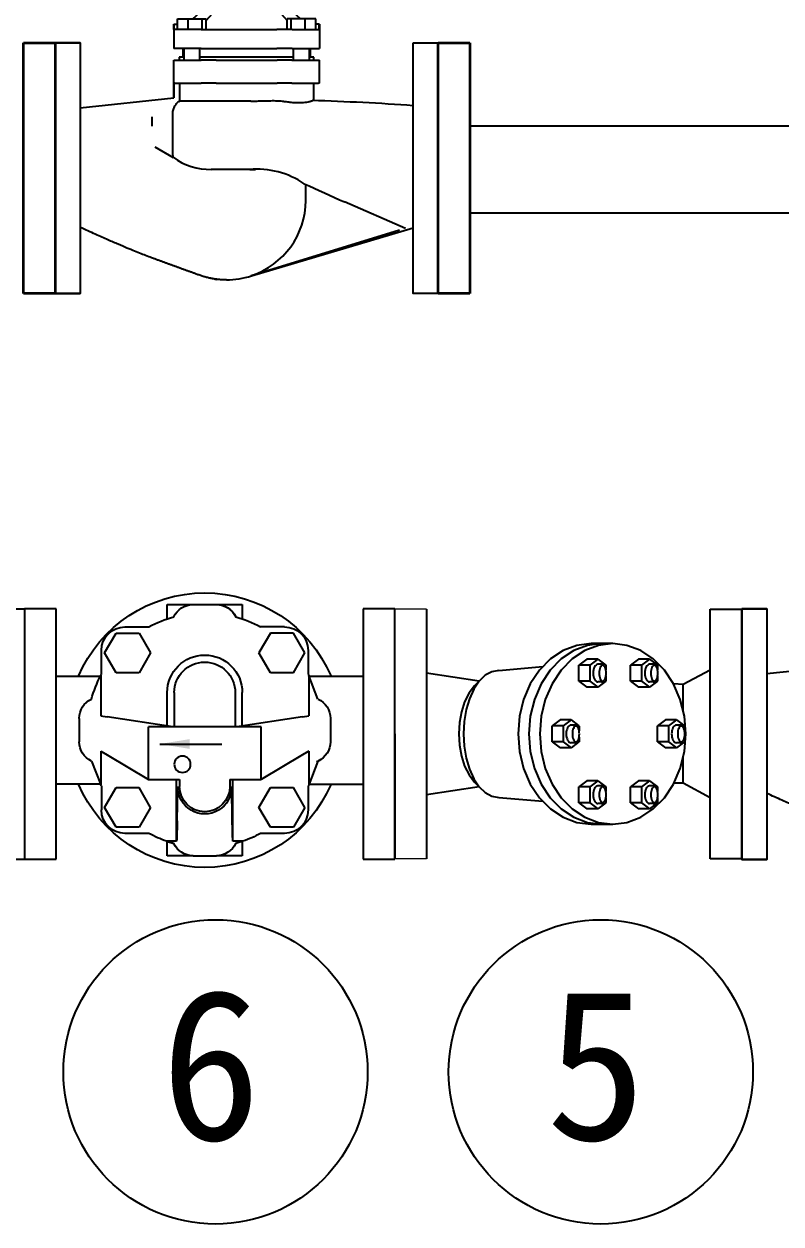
# Model space of a CAD drawing. Extents: x -681219 to -550379, y -242630 to -158199.
# Drawn here: x -664666 to -663780, y -172988 to -171582 of the extents above; entities that cross this region are included whole.
import ezdxf
from ezdxf.enums import TextEntityAlignment as Align

# ---------------------------------------------------------------- set-up
doc = ezdxf.new("R2010")
doc.units = 0
doc.header["$LTSCALE"] = 1000
doc.layers.get('0').update_dxf_attribs({"linetype": 'CONTINUOUS'})
doc.layers.add('______', color=7, linetype='CONTINUOUS')
for name, color, linetype, lineweight in [('DIM', 7, 'CONTINUOUS', 18), ('DIＭ', 7, 'CONTINUOUS', 15), ('STEAM-VIS35', 3, 'CONTINUOUS', 35)]:
    doc.layers.add(name, color=color, linetype=linetype, lineweight=lineweight)
doc.dimstyles.new('ISO-25', dxfattribs={"dimtxt": 2.5, "dimasz": 2.5, "dimexe": 1.25, "dimexo": 0.625, "dimtad": 1, "dimtxsty": 'Standard', "dimcen": 2.5, "dimadec": 0, "dimazin": 0, "dimtfac": 1, "dimtmove": 0, "dimatfit": 3, "dimfxl": 0, "dimarcsym": 0})

# ---------------------------------------------------------------- blocks, each defined once
blk = doc.blocks.new('A$C05D83735')
at = {"color": 7}
for p, q in [((0, 0.14), (0, 138.72)), ((17.56, 138.72), (17.56, 97.43)), ((175.08, 0.02), (175.08, 138.72)), ((175.08, 138.72), (192.64, 138.72)), ((192.64, 97.31), (192.64, 138.72)), ((192.64, 138.72), (192.64, 97.31)), ((93.38, 115.82), (86.37, 111.18)), ((99.4, 115.82), (92.39, 111.18)), ((100.99, 118.67), (93.38, 115.82)), ((105.42, 115.82), (98.41, 111.18)), ((107.01, 118.67), (99.4, 115.82)), ((108.91, 119.64), (100.99, 118.67)), ((113.03, 118.67), (105.42, 115.82)), ((114.93, 119.64), (107.01, 118.67)), ((120.94, 119.64), (108.91, 119.64)), ((120.94, 119.64), (113.03, 118.67)), ((128.86, 118.67), (120.94, 119.64)), ((136.47, 115.82), (128.86, 118.67)), ((143.48, 111.18), (136.47, 115.82)), ((57.65, 104.75), (82.14, 106.9)), ((86.37, 111.18), (80.22, 104.95)), ((92.39, 111.18), (86.24, 104.95)), ((98.41, 111.18), (92.26, 104.95)), ((106.58, 111.08), (102.17, 107.69)), ((102.17, 98.86), (102.17, 107.69)), ((108.26, 107.69), (102.17, 107.69)), ((112.68, 111.08), (106.58, 111.08)), ((112.68, 111.08), (108.26, 107.69)), ((108.26, 107.69), (108.26, 98.86)), ((110.78, 106.73), (110.45, 105.99)), ((111.19, 107.33), (110.78, 106.73)), ((111.65, 107.78), (111.19, 107.33)), ((112.15, 108.06), (111.65, 107.78)), ((112.68, 108.16), (112.15, 108.06)), ((112.68, 111.08), (117.09, 107.69)), ((114.63, 108.16), (112.68, 108.16)), ((114.27, 106.93), (113.98, 106.38)), ((114.61, 107.33), (114.27, 106.93)), ((114.98, 107.58), (114.61, 107.33)), ((115.15, 108.06), (114.63, 108.16)), ((115.36, 107.67), (114.98, 107.58)), ((115.65, 107.78), (115.15, 108.06)), ((115.74, 107.58), (115.36, 107.67)), ((116.12, 107.33), (115.65, 107.78)), ((116.1, 107.33), (115.74, 107.58)), ((116.44, 106.93), (116.1, 107.33)), ((116.17, 107.26), (116.12, 107.33)), ((116.74, 106.38), (116.44, 106.93)), ((117.14, 107.61), (117.09, 107.69)), ((117.14, 107.61), (117.14, 105.06)), ((135.31, 111.08), (130.89, 107.69)), ((136.99, 107.69), (130.89, 107.69)), ((130.89, 98.86), (130.89, 107.69)), ((141.4, 111.08), (135.31, 111.08)), ((141.4, 111.08), (136.99, 107.69)), ((136.99, 107.69), (136.99, 98.86)), ((139.51, 106.73), (139.17, 105.99)), ((139.91, 107.33), (139.51, 106.73)), ((140.38, 107.78), (139.91, 107.33)), ((140.88, 108.06), (140.38, 107.78)), ((141.4, 108.16), (140.88, 108.06)), ((141.4, 111.08), (145.82, 107.69)), ((143.36, 108.16), (141.4, 108.16)), ((143, 106.93), (142.71, 106.38)), ((143.34, 107.33), (143, 106.93)), ((143.71, 107.58), (143.34, 107.33)), ((143.88, 108.06), (143.36, 108.16)), ((149.63, 104.95), (143.48, 111.18)), ((144.09, 107.67), (143.71, 107.58)), ((144.38, 107.78), (143.88, 108.06)), ((144.47, 107.58), (144.09, 107.67)), ((144.85, 107.33), (144.38, 107.78)), ((144.83, 107.33), (144.47, 107.58)), ((145.17, 106.93), (144.83, 107.33)), ((144.9, 107.26), (144.85, 107.33)), ((145.47, 106.38), (145.17, 106.93)), ((145.87, 107.61), (145.82, 107.69)), ((145.87, 107.61), (145.87, 105.06)), ((46.81, 98.81), (17.56, 103.28)), ((50.18, 102.07), (46.81, 98.81)), ((53.84, 104.08), (50.18, 102.07)), ((50.18, 102.07), (50.18, 102.07)), ((57.65, 104.75), (53.84, 104.08)), ((80.22, 104.95), (75.18, 97.35)), ((86.24, 104.95), (81.2, 97.35)), ((92.26, 104.95), (87.22, 97.35)), ((110.05, 104.23), (109.99, 103.28)), ((109.99, 103.28), (110.05, 102.33)), ((110.2, 105.15), (110.05, 104.23)), ((110.05, 102.33), (110.2, 101.41)), ((110.45, 105.99), (110.2, 105.15)), ((110.2, 101.41), (110.45, 100.57)), ((110.45, 100.57), (110.78, 99.83)), ((113.45, 104.14), (113.41, 103.28)), ((113.41, 103.28), (113.45, 102.42)), ((113.56, 104.96), (113.45, 104.14)), ((113.45, 102.42), (113.56, 101.6)), ((113.74, 105.72), (113.56, 104.96)), ((113.56, 101.6), (113.74, 100.84)), ((113.98, 106.38), (113.74, 105.72)), ((113.74, 100.84), (113.98, 100.18)), ((113.98, 100.18), (114.27, 99.63)), ((116.44, 99.63), (116.74, 100.18)), ((116.98, 105.72), (116.74, 106.38)), ((116.74, 100.18), (116.98, 100.84)), ((117.16, 104.96), (116.98, 105.72)), ((116.98, 100.84), (117.16, 101.6)), ((117.1, 101.41), (117.1, 101.41)), ((117.14, 101.5), (117.14, 98.94)), ((117.27, 104.14), (117.16, 104.96)), ((117.16, 101.6), (117.27, 102.42)), ((117.31, 103.28), (117.27, 104.14)), ((117.27, 102.42), (117.31, 103.28)), ((138.77, 104.23), (138.72, 103.28)), ((138.72, 103.28), (138.77, 102.33)), ((138.93, 105.15), (138.77, 104.23)), ((138.77, 102.33), (138.93, 101.41)), ((139.17, 105.99), (138.93, 105.15)), ((138.93, 101.41), (139.17, 100.57)), ((139.17, 100.57), (139.51, 99.83)), ((142.17, 104.14), (142.14, 103.28)), ((142.14, 103.28), (142.17, 102.42)), ((142.28, 104.96), (142.17, 104.14)), ((142.17, 102.42), (142.28, 101.6)), ((142.47, 105.72), (142.28, 104.96)), ((142.28, 101.6), (142.47, 100.84)), ((142.71, 106.38), (142.47, 105.72)), ((142.47, 100.84), (142.71, 100.18)), ((142.71, 100.18), (143, 99.63)), ((145.17, 99.63), (145.47, 100.18)), ((145.71, 105.72), (145.47, 106.38)), ((145.47, 100.18), (145.71, 100.84)), ((145.89, 104.96), (145.71, 105.72)), ((145.71, 100.84), (145.89, 101.6)), ((145.83, 101.41), (145.83, 101.41)), ((145.87, 101.5), (145.87, 98.94)), ((146, 104.14), (145.89, 104.96)), ((145.89, 101.6), (146, 102.42)), ((146.04, 103.28), (146, 104.14)), ((146, 102.42), (146.04, 103.28)), ((154.67, 97.35), (149.63, 104.95)), ((175.08, 104.99), (160, 96.9)), ((17.56, 97.43), (17.56, 0.02)), ((17.56, 97.43), (17.56, 0.02)), ((44.09, 96.25), (41.13, 92.25)), ((43.85, 94.43), (41.43, 89.08)), ((46.81, 98.81), (43.85, 94.43)), ((44.09, 96.25), (46.81, 98.81)), ((75.18, 97.35), (71.43, 88.68)), ((81.2, 97.35), (77.45, 88.68)), ((87.22, 97.35), (83.47, 88.68)), ((102.17, 98.86), (106.58, 95.48)), ((108.26, 98.86), (102.17, 98.86)), ((112.68, 95.48), (106.58, 95.48)), ((108.26, 98.86), (112.68, 95.48)), ((110.78, 99.83), (111.19, 99.22)), ((111.19, 99.22), (111.65, 98.77)), ((111.65, 98.77), (112.15, 98.5)), ((112.15, 98.5), (112.68, 98.4)), ((117.09, 98.86), (112.68, 95.48)), ((114.63, 98.4), (112.68, 98.4)), ((114.27, 99.63), (114.61, 99.22)), ((114.61, 99.22), (114.98, 98.97)), ((114.63, 98.4), (115.15, 98.5)), ((114.98, 98.97), (115.36, 98.89)), ((115.15, 98.5), (115.65, 98.77)), ((115.36, 98.89), (115.74, 98.97)), ((115.65, 98.77), (116.12, 99.22)), ((115.74, 98.97), (116.1, 99.22)), ((116.1, 99.22), (116.44, 99.63)), ((116.12, 99.22), (116.17, 99.3)), ((116.12, 99.22), (116.17, 99.3)), ((117.09, 98.86), (117.14, 98.94)), ((130.89, 98.86), (135.31, 95.48)), ((136.99, 98.86), (130.89, 98.86)), ((141.4, 95.48), (135.31, 95.48)), ((136.99, 98.86), (141.4, 95.48)), ((139.51, 99.83), (139.91, 99.22)), ((139.91, 99.22), (140.38, 98.77)), ((140.38, 98.77), (140.88, 98.5)), ((140.88, 98.5), (141.4, 98.4)), ((145.82, 98.86), (141.4, 95.48)), ((143.36, 98.4), (141.4, 98.4)), ((143, 99.63), (143.34, 99.22)), ((143.34, 99.22), (143.71, 98.97)), ((143.36, 98.4), (143.88, 98.5)), ((143.71, 98.97), (144.09, 98.89)), ((143.88, 98.5), (144.38, 98.77)), ((144.09, 98.89), (144.47, 98.97)), ((144.38, 98.77), (144.85, 99.22)), ((144.47, 98.97), (144.83, 99.22)), ((144.83, 99.22), (145.17, 99.63)), ((144.85, 99.22), (144.9, 99.3)), ((144.85, 99.22), (144.9, 99.3)), ((145.82, 98.86), (145.87, 98.94)), ((158.42, 88.68), (154.67, 97.35)), ((160, 96.9), (154.67, 97.35)), ((160, 82.27), (160, 96.9)), ((192.64, 97.31), (192.64, 0.02)), ((192.64, 97.31), (192.64, 0.02)), ((38.7, 87.37), (36.9, 81.81)), ((41.13, 92.25), (38.7, 87.37)), ((41.43, 89.08), (39.63, 82.99)), ((71.43, 88.68), (69.12, 79.27)), ((71.14, 87.37), (71.12, 87.42)), ((77.45, 88.68), (75.14, 79.27)), ((83.47, 88.68), (81.16, 79.27)), ((160.73, 79.27), (158.42, 88.68)), ((36.9, 81.81), (35.79, 75.77)), ((39.63, 82.99), (38.52, 76.37)), ((35.79, 75.77), (35.42, 69.49)), ((38.52, 76.37), (38.14, 69.49)), ((69.12, 79.27), (68.34, 69.49)), ((75.14, 79.27), (74.36, 69.49)), ((81.16, 79.27), (80.38, 69.49)), ((91.68, 77.3), (87.27, 73.91)), ((87.27, 65.08), (87.27, 73.91)), ((93.37, 73.91), (87.27, 73.91)), ((97.78, 77.3), (91.68, 77.3)), ((97.78, 77.3), (93.37, 73.91)), ((93.37, 73.91), (93.37, 65.08)), ((96.29, 73.55), (95.88, 72.94)), ((96.75, 74), (96.29, 73.55)), ((97.26, 74.28), (96.75, 74)), ((97.78, 74.37), (97.26, 74.28)), ((97.78, 77.3), (102.2, 73.91)), ((99.73, 74.37), (97.78, 74.37)), ((99.72, 73.55), (99.38, 73.14)), ((100.08, 73.8), (99.72, 73.55)), ((100.25, 74.28), (99.73, 74.37)), ((100.46, 73.88), (100.08, 73.8)), ((100.76, 74), (100.25, 74.28)), ((100.84, 73.8), (100.46, 73.88)), ((101.22, 73.55), (100.76, 74)), ((101.21, 73.55), (100.84, 73.8)), ((101.55, 73.14), (101.21, 73.55)), ((101.27, 73.47), (101.22, 73.55)), ((102.24, 73.83), (102.2, 73.91)), ((102.24, 73.83), (102.24, 71.27)), ((150.2, 77.3), (145.79, 73.91)), ((145.79, 65.08), (145.79, 73.91)), ((151.89, 73.91), (145.79, 73.91)), ((156.3, 77.3), (150.2, 77.3)), ((156.3, 77.3), (151.89, 73.91)), ((151.89, 73.91), (151.89, 65.08)), ((154.81, 73.55), (154.4, 72.94)), ((155.27, 74), (154.81, 73.55)), ((155.78, 74.28), (155.27, 74)), ((156.3, 74.37), (155.78, 74.28)), ((156.3, 77.3), (160.72, 73.91)), ((158.25, 74.37), (156.3, 74.37)), ((158.24, 73.55), (157.9, 73.14)), ((158.6, 73.8), (158.24, 73.55)), ((158.77, 74.28), (158.25, 74.37)), ((158.98, 73.88), (158.6, 73.8)), ((159.28, 74), (158.77, 74.28)), ((159.36, 73.8), (158.98, 73.88)), ((159.74, 73.55), (159.28, 74)), ((159.73, 73.55), (159.36, 73.8)), ((160.07, 73.14), (159.73, 73.55)), ((159.79, 73.47), (159.74, 73.55)), ((160.76, 73.83), (160.72, 73.91)), ((161.51, 69.49), (160.73, 79.27)), ((160.76, 73.83), (160.76, 71.27)), ((0, 69.49), (0, 0.02)), ((35.42, 69.49), (35.79, 63.21)), ((38.14, 69.49), (38.52, 62.61)), ((68.34, 69.49), (69.12, 59.71)), ((74.36, 69.49), (75.14, 59.71)), ((80.38, 69.49), (81.16, 59.71)), ((95.15, 70.44), (95.1, 69.49)), ((95.1, 69.49), (95.15, 68.54)), ((95.3, 71.36), (95.15, 70.44)), ((95.15, 68.54), (95.3, 67.63)), ((95.55, 72.2), (95.3, 71.36)), ((95.3, 67.63), (95.55, 66.78)), ((95.88, 72.94), (95.55, 72.2)), ((95.55, 66.78), (95.88, 66.04)), ((98.55, 70.35), (98.51, 69.49)), ((98.51, 69.49), (98.55, 68.64)), ((98.66, 71.17), (98.55, 70.35)), ((98.55, 68.64), (98.66, 67.81)), ((98.84, 71.93), (98.66, 71.17)), ((98.66, 67.81), (98.84, 67.05)), ((99.08, 72.6), (98.84, 71.93)), ((98.84, 67.05), (99.08, 66.39)), ((99.38, 73.14), (99.08, 72.6)), ((101.84, 72.6), (101.55, 73.14)), ((102.08, 71.93), (101.84, 72.6)), ((101.84, 66.39), (102.08, 67.05)), ((102.26, 71.17), (102.08, 71.93)), ((102.08, 67.05), (102.26, 67.81)), ((102.21, 67.62), (102.21, 67.63)), ((102.24, 67.71), (102.24, 65.16)), ((102.38, 70.35), (102.26, 71.17)), ((102.26, 67.81), (102.38, 68.64)), ((102.41, 69.49), (102.38, 70.35)), ((102.38, 68.64), (102.41, 69.49)), ((153.67, 70.44), (153.62, 69.49)), ((153.62, 69.49), (153.67, 68.54)), ((153.82, 71.36), (153.67, 70.44)), ((153.67, 68.54), (153.82, 67.63)), ((154.07, 72.2), (153.82, 71.36)), ((153.82, 67.63), (154.07, 66.78)), ((154.4, 72.94), (154.07, 72.2)), ((154.07, 66.78), (154.4, 66.04)), ((157.07, 70.35), (157.03, 69.49)), ((157.03, 69.49), (157.07, 68.64)), ((157.18, 71.17), (157.07, 70.35)), ((157.07, 68.64), (157.18, 67.81)), ((157.36, 71.93), (157.18, 71.17)), ((157.18, 67.81), (157.36, 67.05)), ((157.6, 72.6), (157.36, 71.93)), ((157.36, 67.05), (157.6, 66.39)), ((157.9, 73.14), (157.6, 72.6)), ((160.36, 72.6), (160.07, 73.14)), ((160.6, 71.93), (160.36, 72.6)), ((160.36, 66.39), (160.6, 67.05)), ((160.78, 71.17), (160.6, 71.93)), ((160.6, 67.05), (160.78, 67.81)), ((160.73, 59.71), (161.51, 69.49)), ((160.73, 67.62), (160.73, 67.63)), ((160.76, 67.71), (160.76, 65.16)), ((160.9, 70.35), (160.78, 71.17)), ((160.78, 67.81), (160.9, 68.64)), ((160.93, 69.49), (160.9, 70.35)), ((160.9, 68.64), (160.93, 69.49)), ((35.79, 63.21), (36.9, 57.18)), ((38.52, 62.61), (39.63, 56)), ((87.27, 65.08), (91.68, 61.69)), ((93.37, 65.08), (87.27, 65.08)), ((97.78, 61.69), (91.68, 61.69)), ((93.37, 65.08), (97.78, 61.69)), ((95.88, 66.04), (96.29, 65.44)), ((96.29, 65.44), (96.75, 64.99)), ((96.75, 64.99), (97.26, 64.71)), ((97.26, 64.71), (97.78, 64.62)), ((102.2, 65.08), (97.78, 61.69)), ((99.73, 64.62), (97.78, 64.62)), ((99.08, 66.39), (99.38, 65.84)), ((99.38, 65.84), (99.72, 65.44)), ((99.72, 65.44), (100.08, 65.19)), ((99.73, 64.62), (100.25, 64.71)), ((100.08, 65.19), (100.46, 65.1)), ((100.25, 64.71), (100.76, 64.99)), ((100.46, 65.1), (100.84, 65.19)), ((100.76, 64.99), (101.22, 65.44)), ((100.84, 65.19), (101.21, 65.44)), ((101.21, 65.44), (101.55, 65.84)), ((101.22, 65.44), (101.27, 65.51)), ((101.22, 65.44), (101.27, 65.51)), ((101.55, 65.84), (101.84, 66.39)), ((102.2, 65.08), (102.24, 65.16)), ((145.79, 65.08), (150.2, 61.69)), ((151.89, 65.08), (145.79, 65.08)), ((156.3, 61.69), (150.2, 61.69)), ((151.89, 65.08), (156.3, 61.69)), ((154.4, 66.04), (154.81, 65.44)), ((154.81, 65.44), (155.27, 64.99)), ((155.27, 64.99), (155.78, 64.71)), ((155.78, 64.71), (156.3, 64.62)), ((160.72, 65.08), (156.3, 61.69)), ((158.25, 64.62), (156.3, 64.62)), ((157.6, 66.39), (157.9, 65.84)), ((157.9, 65.84), (158.24, 65.44)), ((158.24, 65.44), (158.6, 65.19)), ((158.25, 64.62), (158.77, 64.71)), ((158.6, 65.19), (158.98, 65.1)), ((158.77, 64.71), (159.28, 64.99)), ((158.98, 65.1), (159.36, 65.19)), ((159.28, 64.99), (159.74, 65.44)), ((159.36, 65.19), (159.73, 65.44)), ((159.73, 65.44), (160.07, 65.84)), ((159.74, 65.44), (159.79, 65.51)), ((159.74, 65.44), (159.79, 65.51)), ((160.07, 65.84), (160.36, 66.39)), ((160.72, 65.08), (160.76, 65.16)), ((36.9, 57.18), (38.7, 51.61)), ((39.63, 56), (41.43, 49.9)), ((69.12, 59.71), (71.43, 50.3)), ((75.14, 59.71), (77.45, 50.3)), ((81.16, 59.71), (83.47, 50.3)), ((158.42, 50.3), (160.73, 59.71)), ((160, 42.09), (160, 56.72)), ((38.7, 51.61), (41.13, 46.73)), ((41.13, 46.73), (44.09, 42.73)), ((41.43, 49.9), (43.85, 44.56)), ((71.12, 51.56), (71.14, 51.61)), ((71.43, 50.3), (75.18, 41.63)), ((77.45, 50.3), (81.2, 41.63)), ((83.47, 50.3), (87.22, 41.63)), ((154.67, 41.63), (158.42, 50.3)), ((46.81, 40.17), (17.56, 35.71)), ((43.85, 44.56), (46.81, 40.17)), ((44.09, 42.73), (46.81, 40.17)), ((46.81, 40.17), (50.18, 36.91)), ((75.18, 41.63), (80.22, 34.04)), ((81.2, 41.63), (86.24, 34.04)), ((87.22, 41.63), (92.26, 34.04)), ((106.58, 43.51), (102.17, 40.12)), ((102.17, 31.29), (102.17, 40.12)), ((108.26, 40.12), (102.17, 40.12)), ((112.68, 43.51), (106.58, 43.51)), ((112.68, 43.51), (108.26, 40.12)), ((108.26, 40.12), (108.26, 31.29)), ((111.65, 40.21), (111.19, 39.76)), ((112.15, 40.49), (111.65, 40.21)), ((112.68, 40.58), (112.15, 40.49)), ((112.68, 43.51), (117.09, 40.12)), ((114.63, 40.58), (112.68, 40.58)), ((114.98, 40.01), (114.61, 39.76)), ((115.15, 40.49), (114.63, 40.58)), ((115.36, 40.09), (114.98, 40.01)), ((115.65, 40.21), (115.15, 40.49)), ((115.74, 40.01), (115.36, 40.09)), ((116.12, 39.76), (115.65, 40.21)), ((116.1, 39.76), (115.74, 40.01)), ((117.14, 40.04), (117.09, 40.12)), ((117.14, 40.04), (117.14, 37.49)), ((135.31, 43.51), (130.89, 40.12)), ((136.99, 40.12), (130.89, 40.12)), ((130.89, 31.29), (130.89, 40.12)), ((141.4, 43.51), (135.31, 43.51)), ((141.4, 43.51), (136.99, 40.12)), ((136.99, 40.12), (136.99, 31.29)), ((140.38, 40.21), (139.91, 39.76)), ((140.88, 40.49), (140.38, 40.21)), ((141.4, 40.58), (140.88, 40.49)), ((141.4, 43.51), (145.82, 40.12)), ((143.36, 40.58), (141.4, 40.58)), ((143.71, 40.01), (143.34, 39.76)), ((143.88, 40.49), (143.36, 40.58)), ((144.09, 40.09), (143.71, 40.01)), ((144.38, 40.21), (143.88, 40.49)), ((144.47, 40.01), (144.09, 40.09)), ((144.85, 39.76), (144.38, 40.21)), ((144.83, 39.76), (144.47, 40.01)), ((145.87, 40.04), (145.82, 40.12)), ((145.87, 40.04), (145.87, 37.49)), ((149.63, 34.04), (154.67, 41.63)), ((160, 42.09), (154.87, 42.09)), ((175.08, 33.99), (160, 42.09)), ((50.18, 36.91), (53.84, 34.91)), ((53.84, 34.91), (57.65, 34.23)), ((57.65, 34.23), (82.14, 32.09)), ((80.22, 34.04), (86.37, 27.8)), ((86.24, 34.04), (92.39, 27.8)), ((92.26, 34.04), (98.41, 27.8)), ((110.05, 36.66), (109.99, 35.71)), ((109.99, 35.71), (110.05, 34.75)), ((110.2, 37.57), (110.05, 36.66)), ((110.05, 34.75), (110.2, 33.84)), ((110.45, 38.42), (110.2, 37.57)), ((110.2, 33.84), (110.45, 33)), ((110.78, 39.15), (110.45, 38.42)), ((111.19, 39.76), (110.78, 39.15)), ((113.45, 36.56), (113.41, 35.71)), ((113.41, 35.71), (113.45, 34.85)), ((113.56, 37.39), (113.45, 36.56)), ((113.45, 34.85), (113.56, 34.03)), ((113.74, 38.14), (113.56, 37.39)), ((113.56, 34.03), (113.74, 33.27)), ((113.98, 38.81), (113.74, 38.14)), ((114.27, 39.36), (113.98, 38.81)), ((114.61, 39.76), (114.27, 39.36)), ((116.44, 39.36), (116.1, 39.76)), ((116.17, 39.69), (116.12, 39.76)), ((116.74, 38.81), (116.44, 39.36)), ((116.98, 38.14), (116.74, 38.81)), ((117.16, 37.39), (116.98, 38.14)), ((116.98, 33.27), (117.16, 34.03)), ((117.1, 33.84), (117.1, 33.84)), ((117.14, 33.93), (117.14, 31.37)), ((117.27, 36.56), (117.16, 37.39)), ((117.16, 34.03), (117.27, 34.85)), ((117.31, 35.71), (117.27, 36.56)), ((117.27, 34.85), (117.31, 35.71)), ((138.77, 36.66), (138.72, 35.71)), ((138.72, 35.71), (138.77, 34.75)), ((138.93, 37.57), (138.77, 36.66)), ((138.77, 34.75), (138.93, 33.84)), ((139.17, 38.42), (138.93, 37.57)), ((138.93, 33.84), (139.17, 33)), ((139.51, 39.15), (139.17, 38.42)), ((139.91, 39.76), (139.51, 39.15)), ((142.17, 36.56), (142.14, 35.71)), ((142.14, 35.71), (142.17, 34.85)), ((142.28, 37.39), (142.17, 36.56)), ((142.17, 34.85), (142.28, 34.03)), ((142.47, 38.14), (142.28, 37.39)), ((142.28, 34.03), (142.47, 33.27)), ((142.71, 38.81), (142.47, 38.14)), ((143, 39.36), (142.71, 38.81)), ((143.34, 39.76), (143, 39.36)), ((143.48, 27.8), (149.63, 34.04)), ((145.17, 39.36), (144.83, 39.76)), ((144.9, 39.69), (144.85, 39.76)), ((145.47, 38.81), (145.17, 39.36)), ((145.71, 38.14), (145.47, 38.81)), ((145.89, 37.39), (145.71, 38.14)), ((145.71, 33.27), (145.89, 34.03)), ((145.83, 33.84), (145.83, 33.84)), ((145.87, 33.93), (145.87, 31.37)), ((146, 36.56), (145.89, 37.39)), ((145.89, 34.03), (146, 34.85)), ((146.04, 35.71), (146, 36.56)), ((146, 34.85), (146.04, 35.71)), ((86.37, 27.8), (93.38, 23.17)), ((92.39, 27.8), (99.4, 23.17)), ((98.41, 27.8), (105.42, 23.17)), ((102.17, 31.29), (106.58, 27.9)), ((108.26, 31.29), (102.17, 31.29)), ((112.68, 27.9), (106.58, 27.9)), ((108.26, 31.29), (112.68, 27.9)), ((110.45, 33), (110.78, 32.26)), ((110.78, 32.26), (111.19, 31.65)), ((111.19, 31.65), (111.65, 31.2)), ((111.65, 31.2), (112.15, 30.92)), ((112.15, 30.92), (112.68, 30.83)), ((117.09, 31.29), (112.68, 27.9)), ((114.63, 30.83), (112.68, 30.83)), ((113.74, 33.27), (113.98, 32.6)), ((113.98, 32.6), (114.27, 32.06)), ((114.27, 32.06), (114.61, 31.65)), ((114.61, 31.65), (114.98, 31.4)), ((114.63, 30.83), (115.15, 30.92)), ((114.98, 31.4), (115.36, 31.32)), ((115.15, 30.92), (115.65, 31.2)), ((115.36, 31.32), (115.74, 31.4)), ((115.65, 31.2), (116.12, 31.65)), ((115.74, 31.4), (116.1, 31.65)), ((116.1, 31.65), (116.44, 32.06)), ((116.12, 31.65), (116.17, 31.73)), ((116.12, 31.65), (116.17, 31.73)), ((116.44, 32.06), (116.74, 32.6)), ((116.74, 32.6), (116.98, 33.27)), ((117.09, 31.29), (117.14, 31.37)), ((130.89, 31.29), (135.31, 27.9)), ((136.99, 31.29), (130.89, 31.29)), ((141.4, 27.9), (135.31, 27.9)), ((136.47, 23.17), (143.48, 27.8)), ((136.99, 31.29), (141.4, 27.9)), ((139.17, 33), (139.51, 32.26)), ((139.51, 32.26), (139.91, 31.65)), ((139.91, 31.65), (140.38, 31.2)), ((140.38, 31.2), (140.88, 30.92)), ((140.88, 30.92), (141.4, 30.83)), ((145.82, 31.29), (141.4, 27.9)), ((143.36, 30.83), (141.4, 30.83)), ((142.47, 33.27), (142.71, 32.6)), ((142.71, 32.6), (143, 32.06)), ((143, 32.06), (143.34, 31.65)), ((143.34, 31.65), (143.71, 31.4)), ((143.36, 30.83), (143.88, 30.92)), ((143.71, 31.4), (144.09, 31.32)), ((143.88, 30.92), (144.38, 31.2)), ((144.09, 31.32), (144.47, 31.4)), ((144.38, 31.2), (144.85, 31.65)), ((144.47, 31.4), (144.83, 31.65)), ((144.83, 31.65), (145.17, 32.06)), ((144.85, 31.65), (144.9, 31.73)), ((144.85, 31.65), (144.9, 31.73)), ((145.17, 32.06), (145.47, 32.6)), ((145.47, 32.6), (145.71, 33.27)), ((145.82, 31.29), (145.87, 31.37)), ((93.38, 23.17), (100.99, 20.31)), ((99.4, 23.17), (107.01, 20.31)), ((100.99, 20.31), (108.91, 19.35)), ((105.42, 23.17), (113.03, 20.31)), ((107.01, 20.31), (114.93, 19.35)), ((113.03, 20.31), (120.94, 19.35)), ((120.94, 19.35), (128.86, 20.31)), ((128.86, 20.31), (136.47, 23.17)), ((108.91, 19.35), (120.94, 19.35)), ((192.64, 0.02), (175.08, 0.02))]:
    blk.add_line(p, q, dxfattribs=at)
at = {"layer": 'DIＭ'}
for p, q in [((17.56, 138.72), (0, 138.72)), ((17.56, 0.02), (0, 0.02))]:
    blk.add_line(p, q, dxfattribs=at)
blk = doc.blocks.new('A$C03932EAF')
for p, q in [((-14.02, -55.48), (-14.02, 55.48)), ((-14.02, 55.48), (0, 55.48)), ((0, 55.48), (0, -55.48)), ((0, -55.48), (-14.02, -55.48))]:
    blk.add_line(p, q)
blk = doc.blocks.new('SAD2')
at = {"color": 7, "linetype": 'Continuous'}
for p, q in [((-637376.4, -173093.3), (-637657.3, -173093.3)), ((-637376.4, -173128), (-637657.3, -173128)), ((-637572, -173128), (-637564.5, -173129.6)), ((-637568.4, -173128), (-637560.6, -173129.6)), ((-637560.6, -173129.6), (-637564.5, -173129.6)), ((-637560.2, -173129.6), (-637560.6, -173129.6)), ((-637560.2, -173128), (-637560.2, -173129.6)), ((-637560.2, -173129.6), (-637535.8, -173129.6)), ((-637548.4, -173129.6), (-637548.4, -173145.7)), ((-637535.8, -173128), (-637535.8, -173129.6)), ((-637535.8, -173129.6), (-637498, -173129.6)), ((-637535.8, -173129.6), (-637535.8, -173129.6)), ((-637497.9, -173129.6), (-637498, -173129.6)), ((-637497.9, -173128), (-637497.9, -173129.6)), ((-637473.5, -173129.6), (-637497.9, -173129.6)), ((-637485.3, -173145.7), (-637485.3, -173129.6)), ((-637473.5, -173128), (-637473.5, -173129.6)), ((-637473.5, -173129.6), (-637473.1, -173129.6)), ((-637465.3, -173128), (-637473.1, -173129.6)), ((-637473.1, -173129.6), (-637469.2, -173129.6)), ((-637469.2, -173129.6), (-637461.8, -173128)), ((-637550.7, -173145.7), (-637552.4, -173148.6)), ((-637552.4, -173148.6), (-637481.4, -173148.6)), ((-637552.4, -173148.6), (-637552.4, -173150.7)), ((-637551.6, -173150.7), (-637551.6, -173161.8)), ((-637550.7, -173145.7), (-637483, -173145.7)), ((-637481.4, -173148.6), (-637483, -173145.7)), ((-637482.1, -173150.7), (-637482.1, -173161.8)), ((-637481.4, -173150.7), (-637481.4, -173148.6)), ((-637548, -173162.2), (-637548, -173175.9)), ((-637522.8, -173152), (-637528.7, -173162.2)), ((-637528.7, -173162.2), (-637522.8, -173172.5)), ((-637522.8, -173152), (-637510.9, -173152)), ((-637510.9, -173152), (-637505, -173162.2)), ((-637505, -173162.2), (-637510.9, -173172.5)), ((-637485.7, -173162.2), (-637485.7, -173175.9)), ((-637583, -173178.6), (-637589.3, -173244.5)), ((-637548, -173175.9), (-637550.2, -173176.4)), ((-637484.9, -173177.2), (-637548.9, -173177.2)), ((-637548, -173175.9), (-637485.7, -173175.9)), ((-637544.5, -173177.2), (-637544.5, -173186.7)), ((-637541.6, -173177.2), (-637541.6, -173186.7)), ((-637522.8, -173172.5), (-637510.9, -173172.5)), ((-637519.7, -173177.2), (-637519.7, -173186.7)), ((-637514, -173177.2), (-637514, -173186.7)), ((-637492.1, -173177.2), (-637492.1, -173186.7)), ((-637489.2, -173177.2), (-637489.2, -173186.7)), ((-637485.7, -173175.9), (-637483.5, -173176.4)), ((-637450.7, -173178.6), (-637444.4, -173244.5)), ((-637572, -173179.6), (-637578.6, -173249.4)), ((-637564.1, -173246.9), (-637557.9, -173180.9)), ((-637544.5, -173186.7), (-637541.6, -173186.7)), ((-637541.6, -173186.7), (-637519.7, -173186.7)), ((-637529.6, -173186.7), (-637525.9, -173190.3)), ((-637525.9, -173190.3), (-637507.8, -173190.3)), ((-637525.9, -173190.3), (-637525.9, -173199.6)), ((-637519.7, -173186.7), (-637514, -173186.7)), ((-637492.1, -173186.7), (-637514, -173186.7)), ((-637507.8, -173190.3), (-637504.1, -173186.7)), ((-637507.8, -173199.6), (-637507.8, -173190.3)), ((-637492.1, -173186.7), (-637489.2, -173186.7)), ((-637469.6, -173246.9), (-637475.9, -173180.9)), ((-637461.7, -173179.6), (-637455.1, -173249.4)), ((-637525.9, -173199.6), (-637529.5, -173205.7)), ((-637529.5, -173205.7), (-637504.2, -173205.7)), ((-637529.5, -173205.7), (-637529.5, -173224)), ((-637525.9, -173199.6), (-637507.8, -173199.6)), ((-637504.2, -173205.7), (-637507.8, -173199.6)), ((-637504.2, -173224), (-637504.2, -173205.7)), ((-637495.4, -173224.2), (-637545.1, -173224.2)), ((-637545.1, -173224.2), (-637545.1, -173226.6)), ((-637495.4, -173226.6), (-637545.1, -173226.6)), ((-637529.5, -173224), (-637504.2, -173224)), ((-637529.5, -173226.6), (-637529.5, -173248.2)), ((-637527.1, -173224), (-637527.1, -173224.2)), ((-637506.6, -173224.2), (-637506.6, -173224)), ((-637504.2, -173248.2), (-637504.2, -173226.6)), ((-637494.2, -173224.2), (-637495.4, -173224.2)), ((-637494.2, -173226.6), (-637495.4, -173226.6)), ((-637494.2, -173226.6), (-637494.2, -173224.2)), ((-637534.2, -173248.2), (-637531.2, -173248.2)), ((-637534.2, -173248.2), (-637534.2, -173262.4)), ((-637531.2, -173248.2), (-637531.2, -173262.4)), ((-637519.9, -173248.2), (-637531.2, -173248.2)), ((-637513.8, -173248.2), (-637519.9, -173248.2)), ((-637519.9, -173248.2), (-637519.9, -173262.4)), ((-637513.8, -173248.2), (-637502.5, -173248.2)), ((-637513.8, -173248.2), (-637513.8, -173262.4)), ((-637502.5, -173248.2), (-637502.5, -173262.4)), ((-637499.5, -173248.2), (-637502.5, -173248.2)), ((-637499.5, -173248.2), (-637499.5, -173262.4)), ((-637534.2, -173262.4), (-637531.2, -173262.4)), ((-637534.2, -173262.4), (-637534.2, -173264.2)), ((-637531.2, -173262.4), (-637525.5, -173262.4)), ((-637525.5, -173262.4), (-637519.9, -173262.4)), ((-637513.8, -173262.4), (-637519.9, -173262.4)), ((-637508.2, -173262.4), (-637513.8, -173262.4)), ((-637502.5, -173262.4), (-637508.2, -173262.4)), ((-637499.5, -173262.4), (-637502.5, -173262.4)), ((-637499.5, -173264.2), (-637499.5, -173262.4)), ((-637548.4, -173264.2), (-637541.3, -173264.2)), ((-637546.2, -173302.7), (-637541.3, -173264.2)), ((-637541.3, -173264.2), (-637492.4, -173264.2)), ((-637487.6, -173302.7), (-637492.4, -173264.2)), ((-637485.3, -173264.2), (-637492.4, -173264.2)), ((-637579.8, -173334.2), (-637546.3, -173303.5)), ((-637550.8, -173301.2), (-637551.5, -173308.3)), ((-637453.9, -173334.2), (-637487.5, -173303.5)), ((-637482.2, -173308.3), (-637483, -173301.2)), ((-637548, -173318), (-637564.3, -173336.1)), ((-637548, -173318), (-637485.7, -173318)), ((-637485.7, -173318), (-637469.4, -173336.1)), ((-637601.9, -173340.5), (-637602.1, -173340.5)), ((-637602.1, -173340.5), (-637602.1, -173368.9)), ((-637601.9, -173346.9), (-637601.9, -173340.5)), ((-637601.9, -173340.5), (-637597.7, -173340.5)), ((-637601.9, -173346.9), (-637601.5, -173346.9)), ((-637570, -173346.9), (-637601.5, -173346.9)), ((-637597.7, -173346.9), (-637597.7, -173334.2)), ((-637597.7, -173334.2), (-637585.5, -173334.2)), ((-637585.5, -173334.2), (-637568.8, -173334.2)), ((-637585.5, -173346.9), (-637585.5, -173334.2)), ((-637570, -173346.9), (-637552.2, -173346.9)), ((-637568.8, -173346.9), (-637568.8, -173334.2)), ((-637568.8, -173334.2), (-637564.3, -173334.2)), ((-637564.3, -173346.9), (-637564.3, -173334.2)), ((-637552.2, -173346.9), (-637481.5, -173346.9)), ((-637463.7, -173346.9), (-637481.5, -173346.9)), ((-637469.4, -173346.9), (-637469.4, -173334.2)), ((-637464.9, -173334.2), (-637469.4, -173334.2)), ((-637448.2, -173334.2), (-637464.9, -173334.2)), ((-637464.9, -173346.9), (-637464.9, -173334.2)), ((-637463.7, -173346.9), (-637432.2, -173346.9)), ((-637436, -173334.2), (-637448.2, -173334.2)), ((-637448.2, -173346.9), (-637448.2, -173334.2)), ((-637436, -173346.9), (-637436, -173334.2)), ((-637431.8, -173340.5), (-637436, -173340.5)), ((-637431.8, -173346.9), (-637432.2, -173346.9)), ((-637431.8, -173346.9), (-637431.8, -173340.5)), ((-637431.8, -173340.5), (-637431.6, -173340.5)), ((-637431.6, -173340.5), (-637431.6, -173368.9)), ((-637711.8, -173362.4), (-637740.9, -173362.4)), ((-637711.8, -173362.4), (-637711.8, -173655.9)), ((-637601.5, -173368.9), (-637602.1, -173368.9)), ((-637570, -173368.9), (-637601.5, -173368.9)), ((-637591.7, -173368.9), (-637591.7, -173379.3)), ((-637590.5, -173368.9), (-637590.5, -173382.9)), ((-637571.6, -173382.9), (-637571.6, -173368.9)), ((-637570, -173368.9), (-637552.2, -173368.9)), ((-637552.2, -173368.9), (-637481.5, -173368.9)), ((-637463.7, -173368.9), (-637481.5, -173368.9)), ((-637463.7, -173368.9), (-637432.2, -173368.9)), ((-637462.2, -173368.9), (-637462.2, -173382.9)), ((-637443.2, -173382.9), (-637443.2, -173368.9)), ((-637442.1, -173379.3), (-637442.1, -173368.9)), ((-637432.2, -173368.9), (-637431.6, -173368.9)), ((-637602.1, -173382.9), (-637601, -173382.9)), ((-637602.1, -173427), (-637602.1, -173382.9)), ((-637601, -173382.9), (-637569.9, -173382.9)), ((-637590.5, -173379.3), (-637595.8, -173379.3)), ((-637595.8, -173379.3), (-637595.8, -173382.9)), ((-637462.2, -173379.3), (-637571.6, -173379.3)), ((-637552.4, -173382.9), (-637569.9, -173382.9)), ((-637552.4, -173382.9), (-637481.3, -173382.9)), ((-637463.9, -173382.9), (-637481.3, -173382.9)), ((-637463.9, -173382.9), (-637432.7, -173382.9)), ((-637438, -173379.3), (-637443.2, -173379.3)), ((-637438, -173382.9), (-637438, -173379.3)), ((-637432.7, -173382.9), (-637431.6, -173382.9)), ((-637431.6, -173409.7), (-637431.6, -173382.9)), ((-637601, -173409.7), (-637602, -173409.7)), ((-637602, -173409.7), (-637602, -173427)), ((-637601, -173409.7), (-637569.9, -173409.7)), ((-637595.5, -173409.7), (-637595.5, -173430.7)), ((-637552.4, -173409.7), (-637569.9, -173409.7)), ((-637552.4, -173409.7), (-637481.3, -173409.7)), ((-637463.9, -173409.7), (-637481.3, -173409.7)), ((-637463.9, -173409.7), (-637432.7, -173409.7)), ((-637438, -173429.3), (-637438, -173409.7)), ((-637431.6, -173409.7), (-637432.7, -173409.7)), ((-637711.8, -173438.4), (-637602, -173427)), ((-637512, -173430.7), (-637595.5, -173430.7)), ((-637603.4, -173491.8), (-637603.4, -173446)), ((-637627.3, -173460.2), (-637627.3, -173449.2)), ((-637624.2, -173484.4), (-637602.8, -173496.6)), ((-637602.8, -173496.6), (-637603.4, -173491.8)), ((-637512.7, -173510.7), (-637558.4, -173510.7)), ((-637513.2, -173510.7), (-637506.3, -173510.8)), ((-637447.7, -173547), (-637447.7, -173529.6)), ((-637331, -173580), (-637402.1, -173548.7)), ((-637337.7, -173581.7), (-637511.4, -173635.2)), ((-637511.3, -173635.4), (-637321.7, -173579)), ((-637511.4, -173635.2), (-637511.3, -173635.4)), ((-637740.9, -173655.9), (-637711.8, -173655.9))]:
    blk.add_line(p, q, dxfattribs=at)
for points in [[(-637740.9, -173362.4), (-637711.8, -173362.4), (-637711.8, -173655.9), (-637740.9, -173655.9)], [(-637321.7, -173362.5), (-637292.5, -173362.5), (-637292.5, -173656), (-637321.7, -173656)]]:
    blk.add_lwpolyline(points, close=True, dxfattribs=at)
for centre, radius, start, end in [((-637657.3, -173110.7), 17.4, 90, 270), ((-637376.4, -173110.7), 17.4, 270, 90), ((-637552.4, -173181.5), 30.8, 88.6405, 174.5715), ((-637481.4, -173181.5), 30.8, 5.4285, 91.3595), ((-637552.4, -173181.5), 19.7, 77.1445, 174.5715), ((-637481.4, -173181.5), 19.7, 5.4285, 102.8555), ((-637552.4, -173181.5), 5.52, 67.4104, 174.5715), ((-637552.4, -173181.5), 5.52, 50.4823, 67.4104), ((-637481.4, -173181.5), 5.52, 114.5537, 129.5177), ((-637481.4, -173181.5), 5.52, 5.4285, 112.5896), ((-637548.4, -173248.4), 41, 174.5715, 195.4356), ((-637548.4, -173248.4), 15.8, 174.5715, 270), ((-637485.3, -173248.4), 15.8, 270, 5.4285), ((-637485.3, -173248.4), 41, 344.5644, 5.4285), ((-637589.6, -173248.4), 11, 278.6679, 354.5715), ((-637548.4, -173248.4), 41, 195.4356, 257.4898), ((-637485.3, -173248.4), 41, 282.5102, 344.5644), ((-637444.1, -173248.4), 11, 185.4285, 261.3321), ((-637559.9, -173301.9), 13.8, 356.9698, 79.1793), ((-637536.3, -176485.3), 3056.8, 85.9749, 88.1941), ((-637560.2, -173439.7), 71, 233.1761, 271.4502), ((-637504.9, -173609.1), 98.7, 55.7449, 95.0743), ((-636205.9, -170837.1), 2963.8, 245.1918, 246.1961), ((-637466.6, -173529.6), 18.9, 0.0002, 3.054), ((-637540.5, -173547), 92.8, 288.3133, 0), ((-637540.5, -173547), 93.1, 270.0036, 288.3114)]:
    blk.add_arc(centre, radius, start, end, dxfattribs=at)
for points, degree, knots in [([(-637553.8, -173289.8), (-637554, -173289.9), (-637554.3, -173290.1), (-637553.7, -173291), (-637552.9, -173292.3), (-637552, -173294.1), (-637551.2, -173296.2), (-637550.6, -173298.7), (-637550.7, -173300.3), (-637550.8, -173301.2)], 3, [0.0533736, 0.0533736, 0.0533736, 0.0533736, 0.2130389, 0.3882907, 0.5379439, 0.667577, 0.7839153, 0.89324, 1, 1, 1, 1]), ([(-637487.6, -173302.7), (-637487.7, -173301.5), (-637487.6, -173300.2), (-637487.5, -173299), (-637487.1, -173297.8), (-637486.7, -173296.6), (-637486.1, -173295.5), (-637485.5, -173294.5), (-637484.7, -173293.5), (-637483.9, -173292.6), (-637483, -173291.7), (-637482, -173290.9), (-637481, -173290.3), (-637479.9, -173289.6), (-637478.8, -173289.2), (-637477.6, -173288.7), (-637476.4, -173288.4)], 2, [0, 0, 0, 0.125, 0.125, 0.25, 0.25, 0.375, 0.375, 0.5, 0.5, 0.625, 0.625, 0.75, 0.75, 0.875, 0.875, 1, 1, 1]), ([(-637483, -173301.2), (-637483, -173300.3), (-637483.1, -173298.7), (-637482.6, -173296.2), (-637481.7, -173294.1), (-637480.8, -173292.3), (-637480, -173291), (-637479.5, -173290.1), (-637479.7, -173289.9), (-637479.9, -173289.8)], 3, [0, 0, 0, 0, 0.1069075, 0.2164466, 0.3330127, 0.4628276, 0.6125803, 0.7878086, 0.9474892, 0.9474892, 0.9474892, 0.9474892]), ([(-637548, -173318), (-637547.9, -173316.8), (-637547.7, -173315.6), (-637547.6, -173314.3), (-637547.4, -173313.1), (-637547.3, -173311.9), (-637547.1, -173310.7), (-637547, -173309.5), (-637546.8, -173308.3), (-637546.7, -173307.1), (-637546.5, -173305.9), (-637546.4, -173304.7), (-637546.3, -173303.5)], 3, [0, 0, 0, 0, 0.25, 0.25, 0.25, 0.5, 0.5, 0.5, 0.75, 0.75, 0.75, 1, 1, 1, 1]), ([(-637485.7, -173318), (-637485.8, -173316.8), (-637486, -173315.6), (-637486.1, -173314.3), (-637486.3, -173313.1), (-637486.4, -173311.9), (-637486.6, -173310.7), (-637486.7, -173309.5), (-637486.9, -173308.3), (-637487, -173307.1), (-637487.2, -173305.9), (-637487.3, -173304.7), (-637487.5, -173303.5)], 3, [0, 0, 0, 0, 0.25, 0.25, 0.25, 0.5, 0.5, 0.5, 0.75, 0.75, 0.75, 1, 1, 1, 1]), ([(-637603.4, -173446), (-637603.4, -173444.5), (-637603.2, -173443), (-637602.7, -173440.9), (-637602.5, -173440.1), (-637602, -173438.7), (-637601.7, -173438.1), (-637601, -173436.7), (-637600.6, -173436.1), (-637599.8, -173434.8), (-637599.3, -173434.2), (-637597.8, -173432.5), (-637596.7, -173431.5), (-637595.5, -173430.7)], 3, [0, 0, 0, 0, 0.25, 0.25, 0.375, 0.375, 0.5, 0.5, 0.625, 0.625, 0.75, 0.75, 1, 1, 1, 1]), ([(-637512, -173430.7), (-637511.2, -173430.7), (-637509.6, -173430.6), (-637507.1, -173430.6), (-637504.4, -173430.6), (-637501.1, -173430.5), (-637496.3, -173430.4), (-637490.1, -173430.2), (-637483.2, -173430.1), (-637477.7, -173430.4), (-637474.1, -173430.8), (-637472, -173431.1), (-637469, -173431.5), (-637464.6, -173432.1), (-637459.3, -173432.5), (-637454.4, -173432.5), (-637450.1, -173432.3), (-637446.4, -173431.8), (-637443.9, -173431.2), (-637442.2, -173430.8), (-637440.9, -173430.4), (-637440.2, -173430.2), (-637439.9, -173430)], 3, [0, 0, 0, 0, 0.0202659, 0.0411086, 0.0625286, 0.0892713, 0.1250606, 0.1875499, 0.2500333, 0.3125147, 0.3437629, 0.3593877, 0.3750129, 0.4374936, 0.5000034, 0.5625175, 0.625013, 0.687505, 0.7499878, 0.7812437, 0.8124995, 0.8544892, 0.8544892, 0.8544892, 0.8544892]), ([(-637540.5, -173640.1), (-637545.9, -173640.1), (-637551.3, -173639.8), (-637556.7, -173639), (-637561.9, -173637.9), (-637567.1, -173636.4), (-637588.6, -173628.7), (-637605, -173622.7), (-637621.3, -173616.8), (-637637.7, -173610.9), (-637654.1, -173605), (-637711.8, -173578.6)], 6, [0, 0, 0, 0, 0, 0, 0, 0.1787932, 0.1787932, 0.1787932, 0.1787932, 0.1787932, 0.7571411, 0.7571411, 0.7571411, 0.7571411, 0.7571411, 0.7571411, 0.7571411])]:
    blk.add_open_spline(points, degree=degree, knots=knots, dxfattribs=at)
blk.add_open_spline([(-637559, -173637.8), (-637556.7, -173638.4), (-637554.3, -173638.9), (-637551.8, -173639.5)], degree=3, dxfattribs=at)
blk = doc.blocks.new('A$C78CD3B3D')
for p, q in [((33.06, 76.97), (33.06, 69.77)), ((35.76, 77.79), (43.83, 77.79)), ((38.45, 76.94), (38.45, 69.77)), ((51.89, 77.79), (43.83, 77.79)), ((49.2, 76.94), (49.2, 69.77)), ((54.59, 76.97), (54.59, 69.77)), ((91.41, 76.97), (91.41, 69.77)), ((94.11, 77.79), (102.17, 77.79)), ((96.8, 76.94), (96.8, 69.77)), ((110.24, 77.79), (102.17, 77.79)), ((107.55, 76.94), (107.55, 69.77)), ((112.94, 76.97), (112.94, 69.77)), ((30.68, 69.77), (73, 69.77)), ((30.68, 55.32), (30.68, 69.77)), ((33.06, 69.77), (43.83, 69.77)), ((43.83, 69.77), (43.83, 69.77)), ((43.83, 69.77), (54.59, 69.77)), ((56.66, 69.77), (56.66, 55.32)), ((115.32, 69.77), (73, 69.77)), ((89.34, 69.77), (89.34, 55.32)), ((102.17, 69.77), (91.41, 69.77)), ((112.94, 69.77), (102.17, 69.77)), ((102.17, 69.77), (102.17, 69.77)), ((115.32, 55.32), (115.32, 69.77)), ((14.02, 55.48), (0, 55.48)), ((0, 55.48), (0, 0)), ((14.02, 0), (14.02, 55.48)), ((115.32, 55.32), (30.68, 55.32)), ((37.63, 55.32), (37.63, 49.93)), ((50.02, 55.32), (50.02, 49.93)), ((95.98, 55.32), (95.98, 49.93)), ((108.37, 55.32), (108.37, 49.93)), ((131.98, 0), (131.98, 55.48)), ((131.98, 55.48), (146, 55.48)), ((146, 55.48), (146, 0)), ((30.68, 35.48), (30.68, 49.93)), ((30.68, 49.93), (73, 49.93)), ((56.66, 49.93), (56.66, 35.48)), ((115.32, 49.93), (73, 49.93)), ((89.34, 49.93), (89.34, 35.48)), ((115.32, 35.48), (115.32, 49.93)), ((115.32, 35.48), (30.68, 35.48)), ((20.32, 18.95), (42.76, 29.59)), ((41.14, 27.28), (41.14, 9.7)), ((125.68, 18.95), (103.24, 29.59)), ((31.09, 12.17), (16.42, 19.24)), ((0, 0), (0, -55.48)), ((14.02, -55.48), (14.02, 0)), ((131.98, -55.48), (131.98, 0)), ((146, 0), (146, -55.48)), ((97.54, -4.32), (55.15, -4.32)), ((129.61, -19.26), (99.54, -4.77)), ((92.86, -8.99), (92.86, -18.48)), ((20.32, -18.95), (63, -37.06)), ((125.68, -18.95), (83, -37.06)), ((0, -55.48), (14.02, -55.48)), ((146, -55.48), (131.98, -55.48))]:
    blk.add_line(p, q)
for centre, radius, start, end in [((35.74, 73.03), 4.76, 55.1974, 124.1995), ((43.83, 60.5), 17.29, 71.9034, 108.0966), ((51.91, 73.03), 4.76, 55.8005, 124.8026), ((94.09, 73.03), 4.76, 55.1974, 124.1995), ((102.17, 60.5), 17.29, 71.9034, 108.0966), ((110.26, 73.03), 4.76, 55.8005, 124.8026), ((41.3, 32.36), 3.13, 297.7715, 86.1832), ((104.7, 32.36), 3.13, 93.8168, 242.2285), ((18.69, 23.33), 4.67, 180, 290.3818), ((127.31, 23.33), 4.67, 249.6182, 0), ((34.13, 18.49), 7.01, 244.2687, 0), ((55.15, 9.7), 14.02, 180, 270), ((97.54, -8.99), 4.67, 64.641, 180), ((18.69, -23.33), 4.67, 69.6182, 180), ((74.31, -20), 18.62, 333.3852, 4.6819), ((127.31, -23.33), 4.67, 0, 110.3818), ((73.35, -19.71), 19.61, 268.9819, 333.8765), ((73, -15.95), 23.36, 244.641, 295.359)]:
    blk.add_arc(centre, radius, start, end)
at = {"layer": 'DIM'}
blk.add_leader([(125.5, 2.4), (31.08, 2.4)], dimstyle='ISO-25', override={"dimasz": 35, "dimgap": 50, "dimtad": 0, "dimarcsym": 1}, dxfattribs=at)
blk = doc.blocks.new('浮球疏水阀')
for p, q in [((-112097.6, -288118), (-112097.6, -287824.5)), ((-112097.6, -287824.5), (-112060.5, -287824.5)), ((-112060.5, -287824.5), (-112060.5, -288118)), ((-111700.8, -288118), (-111700.8, -287824.5)), ((-111700.8, -287824.5), (-111663.7, -287824.5)), ((-111663.7, -287824.5), (-111663.7, -288118)), ((-112060.5, -288118), (-112097.6, -288118)), ((-111663.7, -288118), (-111700.8, -288118))]:
    blk.add_line(p, q)
at = {"layer": '______', "color": 7, "linetype": 'Continuous'}
for p, q in [((-111888.8, -287819.7), (-111918.9, -287819.7)), ((-111918.9, -287819.7), (-111918.9, -287836.6)), ((-111861.2, -287819.7), (-111888.7, -287819.7)), ((-111831, -287819.7), (-111861.1, -287819.7)), ((-111831, -287836.6), (-111831, -287819.7)), ((-111992.3, -287876.4), (-111978.8, -287853)), ((-111978.8, -287853), (-111951.9, -287853)), ((-111968.4, -287845.8), (-111940.2, -287845.8)), ((-111951.9, -287853), (-111938.4, -287876.4)), ((-111798, -287853), (-111811.5, -287876.4)), ((-111781.5, -287845.8), (-111809.7, -287845.8)), ((-111771.1, -287853), (-111798, -287853)), ((-111757.6, -287876.4), (-111771.1, -287853)), ((-111995.9, -287873.3), (-111995.9, -287901.5)), ((-111978.8, -287899.8), (-111992.3, -287876.4)), ((-111951.9, -287899.8), (-111938.4, -287876.4)), ((-111811.5, -287876.4), (-111798, -287899.8)), ((-111771.1, -287899.8), (-111757.6, -287876.4)), ((-111754, -287901.5), (-111754, -287873.3)), ((-111978.8, -287899.8), (-111951.9, -287899.8)), ((-111798, -287899.8), (-111771.1, -287899.8)), ((-111995.9, -287903.6), (-112060.5, -287903.6)), ((-112007.5, -287930.5), (-111996.6, -287902.9)), ((-111996.6, -287902.9), (-111996.6, -287950.1)), ((-111753.2, -287902.9), (-111753.2, -287950.1)), ((-111700.8, -287903.6), (-111752.9, -287903.6)), ((-111918.9, -287961.7), (-111918.9, -287922.8)), ((-111910.7, -287922.8), (-111910.7, -287962.7)), ((-111839.2, -287922.8), (-111839.2, -287962.7)), ((-111831, -287961.7), (-111831, -287922.8)), ((-112022, -287953), (-112022, -287980.5)), ((-111989.4, -287951.1), (-111996.6, -287950.1)), ((-111989.4, -287951.1), (-111912.3, -287962.7)), ((-111837.6, -287962.7), (-111760.5, -287951.1)), ((-111753.2, -287950.1), (-111760.5, -287951.1)), ((-111727.9, -287953), (-111727.9, -287980.5)), ((-111940.9, -287962.7), (-111809, -287962.7)), ((-111940.9, -288024.5), (-111940.9, -287962.7)), ((-111809, -288024.5), (-111809, -287962.7)), ((-111996.6, -287991.5), (-111996.6, -288030.7)), ((-111996.6, -287991.5), (-111989.4, -287995.7)), ((-111989.4, -287995.7), (-111940.9, -288024.5)), ((-111760.5, -287995.7), (-111809, -288024.5)), ((-111753.2, -287991.5), (-111760.5, -287995.7)), ((-111753.2, -287991.5), (-111753.2, -288030.7)), ((-112007.5, -288003.1), (-111996.6, -288030.7)), ((-111742.3, -288003.1), (-111753.2, -288030.7)), ((-111904.4, -288024.5), (-111940.9, -288024.5)), ((-111907.9, -288096.8), (-111907.9, -288024.5)), ((-111904.4, -288024.5), (-111904.4, -288032.8)), ((-111809, -288024.5), (-111845.5, -288024.5)), ((-111845.5, -288024.5), (-111845.5, -288032.8)), ((-111842, -288096.8), (-111842, -288024.5)), ((-111995.9, -288030), (-112060.5, -288030)), ((-111995.9, -288032.1), (-111995.9, -288060.3)), ((-111992.3, -288057.2), (-111978.8, -288033.8)), ((-111951.9, -288033.8), (-111978.8, -288033.8)), ((-111938.4, -288057.2), (-111951.9, -288033.8)), ((-111907.2, -288073.1), (-111906.6, -288032.8)), ((-111842.7, -288073.1), (-111843.3, -288032.8)), ((-111811.5, -288057.2), (-111798, -288033.8)), ((-111771.1, -288033.8), (-111798, -288033.8)), ((-111757.6, -288057.2), (-111771.1, -288033.8)), ((-111754, -288032.1), (-111754, -288060.3)), ((-111752.9, -288030), (-111700.8, -288030)), ((-111992.3, -288057.2), (-111978.8, -288080.6)), ((-111951.9, -288080.6), (-111938.4, -288057.2)), ((-111811.5, -288057.2), (-111798, -288080.6)), ((-111771.1, -288080.6), (-111757.6, -288057.2)), ((-111978.8, -288080.6), (-111951.9, -288080.6)), ((-111798, -288080.6), (-111771.1, -288080.6)), ((-111968.4, -288087.8), (-111940.2, -288087.8)), ((-111919.7, -288096.8), (-111911.2, -288099.4)), ((-111919.7, -288096.8), (-111907.9, -288096.8)), ((-111918.9, -288097), (-111918.9, -288113.9)), ((-111842, -288096.8), (-111830.2, -288096.8)), ((-111830.2, -288096.8), (-111838.7, -288099.4)), ((-111831, -288113.9), (-111831, -288097)), ((-111809.7, -288087.8), (-111781.5, -288087.8)), ((-111918.9, -288113.9), (-111888.8, -288113.9)), ((-111861.2, -288113.9), (-111888.7, -288113.9)), ((-111861.1, -288113.9), (-111831, -288113.9))]:
    blk.add_line(p, q, dxfattribs=at)
blk.add_circle((-111848.8, -288006.7), 9.62, dxfattribs=at)
for centre, radius, start, end in [((-111874.9, -287966.8), 160.8, 23.1514, 156.8486), ((-111888.8, -287844.4), 24.7, 90, 155.6386), ((-111888.7, -287844.4), 24.7, 90, 155.5262), ((-111861.2, -287844.4), 24.7, 24.4738, 90), ((-111861.1, -287844.4), 24.7, 24.3614, 90), ((-111874.9, -287966.8), 137.5, 105.2973, 118.3576), ((-111874.9, -287966.8), 137.5, 61.6424, 74.7027), ((-111968.4, -287873.3), 27.5, 90, 180), ((-111781.5, -287873.3), 27.5, 0, 90), ((-111874.9, -287922.8), 44, 0, 180), ((-111874.9, -287922.8), 35.7, 0, 180), ((-111874.9, -287966.8), 137.5, 151.6424, 152.2857), ((-111874.9, -287966.8), 137.5, 27.7143, 28.3576), ((-111874.9, -287966.8), 137.5, 15.2973, 27.7143), ((-111997.3, -287953), 24.7, 114.4738, 180), ((-111752.6, -287952.9), 24.7, 48.8849, 65.6386), ((-111752.6, -287953), 24.7, 0, 65.5262), ((-111752.6, -287952.9), 24.7, 0, 1.2076), ((-111997.3, -287980.5), 24.7, 180, 245.5262), ((-111997.3, -287980.7), 24.7, 180, 182.874), ((-111752.6, -287980.5), 24.7, 294.4738, 0), ((-111997.3, -287980.7), 24.7, 238.1472, 249.6752), ((-111874.9, -287966.8), 160.8, 203.1514, 336.8486), ((-111874.9, -287966.8), 137.5, 207.7143, 208.3576), ((-111874.9, -288032.8), 29.5, 180, 0), ((-111874.9, -287966.8), 137.5, 331.6424, 332.2857), ((-111968.4, -288060.3), 27.5, 180, 270), ((-111781.5, -288060.3), 27.5, 270, 0), ((-111874.9, -287966.8), 137.5, 241.6424, 250.9967), ((-111874.9, -287966.8), 137.5, 285.367, 288.6629), ((-111874.9, -287966.8), 137.5, 289.0033, 298.3576), ((-111888.7, -288089.1), 24.7, 204.4738, 270), ((-111861.2, -288089.1), 24.7, 270, 335.5262), ((-111861.1, -288089.1), 24.7, 310.4174, 335.6386)]:
    blk.add_arc(centre, radius, start, end, dxfattribs=at)
for centre, major_axis, ratio, start_param, end_param in [((-111874.9, -288033.2), (0, 31.7), 0.999901, 1.556753, 4.726432), ((-111909.9, -288058.9), (0, -55), 0.052408, 0.811034, 1.308997), ((-111839.9, -288058.9), (0, -55), 0.052408, -1.308997, -0.811034)]:
    blk.add_ellipse(centre, major_axis=major_axis, ratio=ratio, start_param=start_param, end_param=end_param, dxfattribs=at)
at = {"layer": 'DIM'}
blk.add_leader([(-111822.4, -287983), (-111895, -287983)], dimstyle='ISO-25', override={"dimasz": 35, "dimgap": 50, "dimtad": 0, "dimarcsym": 1}, dxfattribs=at)

msp = doc.modelspace()

# ---------------------------------------------------------------- linework, layer by layer
at = {"layer": '______', "color": 7, "linetype": 'Continuous'}
for p, q in [((-664143.9554, -171701.6245), (-663071.3219, -171701.6245)), ((-663071.3219, -171803.9622), (-664144.0491, -171803.9622))]:
    msp.add_line(p, q, dxfattribs=at)
at = {"layer": '______', "color": 1, "linetype": 'Continuous'}
for centre in [(-664441.9423, -172809.6715), (-663990.8173, -172809.6715)]:
    msp.add_circle(centre, 178.1593, dxfattribs=at)

# ---------------------------------------------------------------- block references
at = {"color": 1}
for p in [(-26888.636, 1758.0975), (-26084.7363, 1095.1935)]:
    msp.add_blockref('SAD2', p, dxfattribs=at)
for name, p, xscale, yscale, zscale in [('A$C78CD3B3D', (-664665.7174, -172414.06), -2.645346627295295, 2.645346627295295, 2.645346627295295), ('A$C05D83735', (-664231.8382, -172560.324), 2.10834126195435, 2.10834126195435, 2.10834126195435)]:
    msp.add_blockref(name, p, dxfattribs=dict(xscale=xscale, yscale=yscale, zscale=zscale))
at = {"color": 1, "xscale": -1}
msp.add_blockref('浮球疏水阀', (-776329.4549, 115557.3915), dxfattribs=at)
at = {"layer": 'STEAM-VIS35', "color": 3, "xscale": 2.645346627295295, "yscale": 2.645346627295295, "zscale": 2.645346627295295}
for p in [(-664629.5858, -171751.0611), (-664144.0491, -171751.156)]:
    msp.add_blockref('A$C03932EAF', p, dxfattribs=at)

# ---------------------------------------------------------------- texts
at = {"layer": '______', "color": 3, "linetype": 'Continuous', "width": 0.998377}
for s, p, p2 in [('6', (-664506.0965, -172889.3361), (-664388.7082, -172889.4435)), ('5', (-664054.9715, -172889.3361), (-663937.5832, -172889.4435))]:
    msp.add_text(s, height=176.3687, rotation=359.9475698, dxfattribs=at).set_placement(p, p2, align=Align.FIT)

doc.saveas('drawing.dxf')
